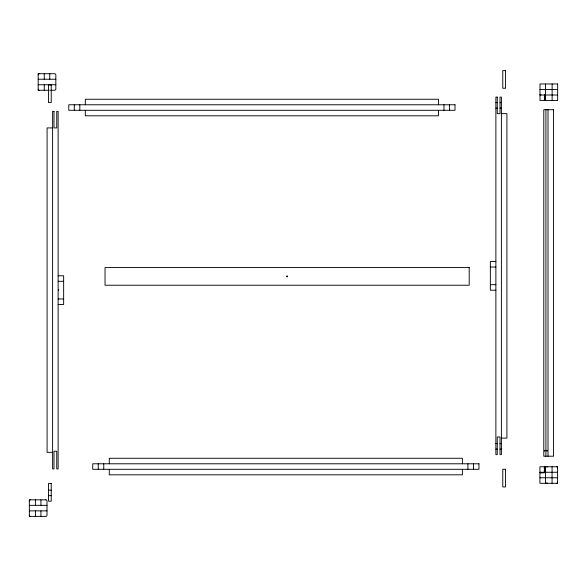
<?xml version="1.0" encoding="UTF-8"?>
<svg xmlns="http://www.w3.org/2000/svg" width="587" height="587" viewBox="0 0 587 587"><rect width="100%" height="100%" fill="white"/><g stroke="black" fill="none" stroke-linecap="round" stroke-linejoin="round"><path stroke-width="0.88" d="M38.184 79.23L55.838 79.23M38.184 84.748L55.838 84.748M539.996 89.488L557.65 89.488M49.323 90.266L38.184 90.266L38.184 73.713L54.738 73.713A1.24 1.24 0 0 1 55.838 74.82L55.838 89.165A1.24 1.24 0 0 1 54.738 90.266L50.599 90.266M539.996 94.448L540.84 94.448L540.847 95.006M539.996 95.006L557.65 95.006M495.876 102.615L497.255 102.615M500.014 102.615L501.393 102.615M495.876 108.133L497.255 108.133M500.014 108.133L501.393 108.133M501.393 113.651L506.911 113.651L506.911 438.093L501.393 438.093M52.61 127.915L47.092 127.915L47.092 452.35L52.61 452.35M495.876 261.523L490.358 261.523L490.358 290.22L495.876 290.22M490.358 267.041L495.876 267.041M58.128 275.787L63.645 275.787L63.645 304.477L58.128 304.477M58.128 281.305L63.645 281.305M490.358 284.702L495.876 284.702M58.128 298.959L63.645 298.959M495.876 443.611L497.255 443.611M500.014 443.611L501.393 443.611M495.876 449.128L497.255 449.128M500.014 449.128L501.393 449.128M539.923 472.264L557.584 472.264M539.923 472.814L544.34 472.814M539.923 477.781L557.584 477.781M48.523 490.145L51.23 490.145M48.523 495.663L51.23 495.663M29.35 505.348L47.004 505.348M29.35 510.866L47.004 510.866M544.875 450.64C544.802 449.15 544.897 452.239 544.824 450.757M546.996 450.699C546.93 449.106 547.003 452.291 546.937 450.699M552.132 83.97L552.132 100.524M552.066 466.746L552.066 483.299M548.023 109.71L548.023 456.216M545.91 109.71L545.91 456.216M545.514 83.97L545.514 100.524M545.44 466.746L545.44 483.299M545.088 95.006L545.088 100.524M545.015 466.746L545.015 472.264M544.912 95.006L544.912 100.524M544.846 466.746L544.846 472.264M544.406 95.006L544.406 100.524M544.34 466.746L544.34 472.264M540.781 472.264L540.774 472.814M473.445 463.789L473.445 469.299M467.927 463.789L467.927 469.299M462.409 463.789L462.409 458.271L109.277 458.271L109.277 463.789M462.409 469.299L462.409 474.817L109.277 474.817L109.277 469.299M449.495 104.772L449.495 110.29M443.977 104.772L443.977 110.29M438.46 104.772L438.46 99.254L85.328 99.254L85.328 104.772M438.46 110.29L438.46 115.808L85.328 115.808L85.328 110.29M103.76 463.789L103.76 469.299M98.242 463.789L98.242 469.299M79.81 104.772L79.81 110.29M74.292 104.772L74.292 110.29M58.678 289.582L58.678 290.682M49.77 73.713L49.77 79.23M44.252 73.713L44.252 79.23M44.252 84.748L44.252 90.266M40.936 499.831L40.936 505.348M40.936 510.866L40.936 516.384M35.418 499.831L35.418 505.348M35.418 510.866L35.418 516.384M546.974 466.973A1.101 1.101 0 0 1 547.649 466.746M556.476 466.746A1.101 1.101 0 0 1 557.151 466.973M557.349 467.179A1.101 1.101 0 0 1 557.584 467.846M557.584 482.191A0.976 0.976 0 0 1 556.476 483.299M547.649 483.299A1.24 1.24 0 0 1 546.805 482.837M38.184 74.82A1.101 1.101 0 0 1 39.285 73.713M39.285 90.266A1.101 1.101 0 0 1 38.184 89.165M29.35 500.938A1.101 1.101 0 0 1 30.451 499.831M30.451 516.384A1.101 1.101 0 0 1 29.35 515.283M286.588 276.257C287.263 278.37 288.224 274.775 286.588 276.257M505.532 70.616L502.773 70.616L502.773 88.27L505.532 88.27L505.532 70.616M557.65 83.97L539.996 83.97L539.996 100.524L557.65 100.524L557.65 83.97M51.23 84.873L48.472 84.873L48.472 102.527L51.23 102.527L51.23 84.873M497.255 97.097L495.876 97.097L495.876 454.646L497.255 454.646L497.255 436.985L500.014 436.985L500.014 454.646L501.393 454.646L501.393 97.097L500.014 97.097L500.014 113.651L497.255 113.651L497.255 97.097M455.013 104.772L68.774 104.772L68.774 110.29L455.013 110.29L455.013 104.772M553.541 109.71L543.789 109.71L543.789 456.216L553.541 456.216L553.541 109.71M53.989 111.361L52.61 111.361L52.61 468.903L53.989 468.903L53.989 451.249L56.748 451.249L56.748 468.903L58.128 468.903L58.128 111.361L56.748 111.361L56.748 127.915L53.989 127.915L53.989 111.361M469.204 267.577L105.036 267.577L105.036 285.231L469.204 285.231L469.204 267.577M478.963 463.789L92.724 463.789L92.724 469.299L478.963 469.299L478.963 463.789M557.584 466.746L539.923 466.746L539.923 483.299L557.584 483.299L557.584 466.746M505.473 469.262L502.773 469.262L502.773 486.924L505.473 486.924L505.473 469.262M51.23 483.527L48.523 483.527L48.523 501.181L51.23 501.181L51.23 483.527M45.903 499.831L29.35 499.831L29.35 516.384L45.903 516.384A1.24 1.24 0 0 0 47.004 515.283L47.004 500.938A1.24 1.24 0 0 0 45.903 499.831"/></g></svg>
